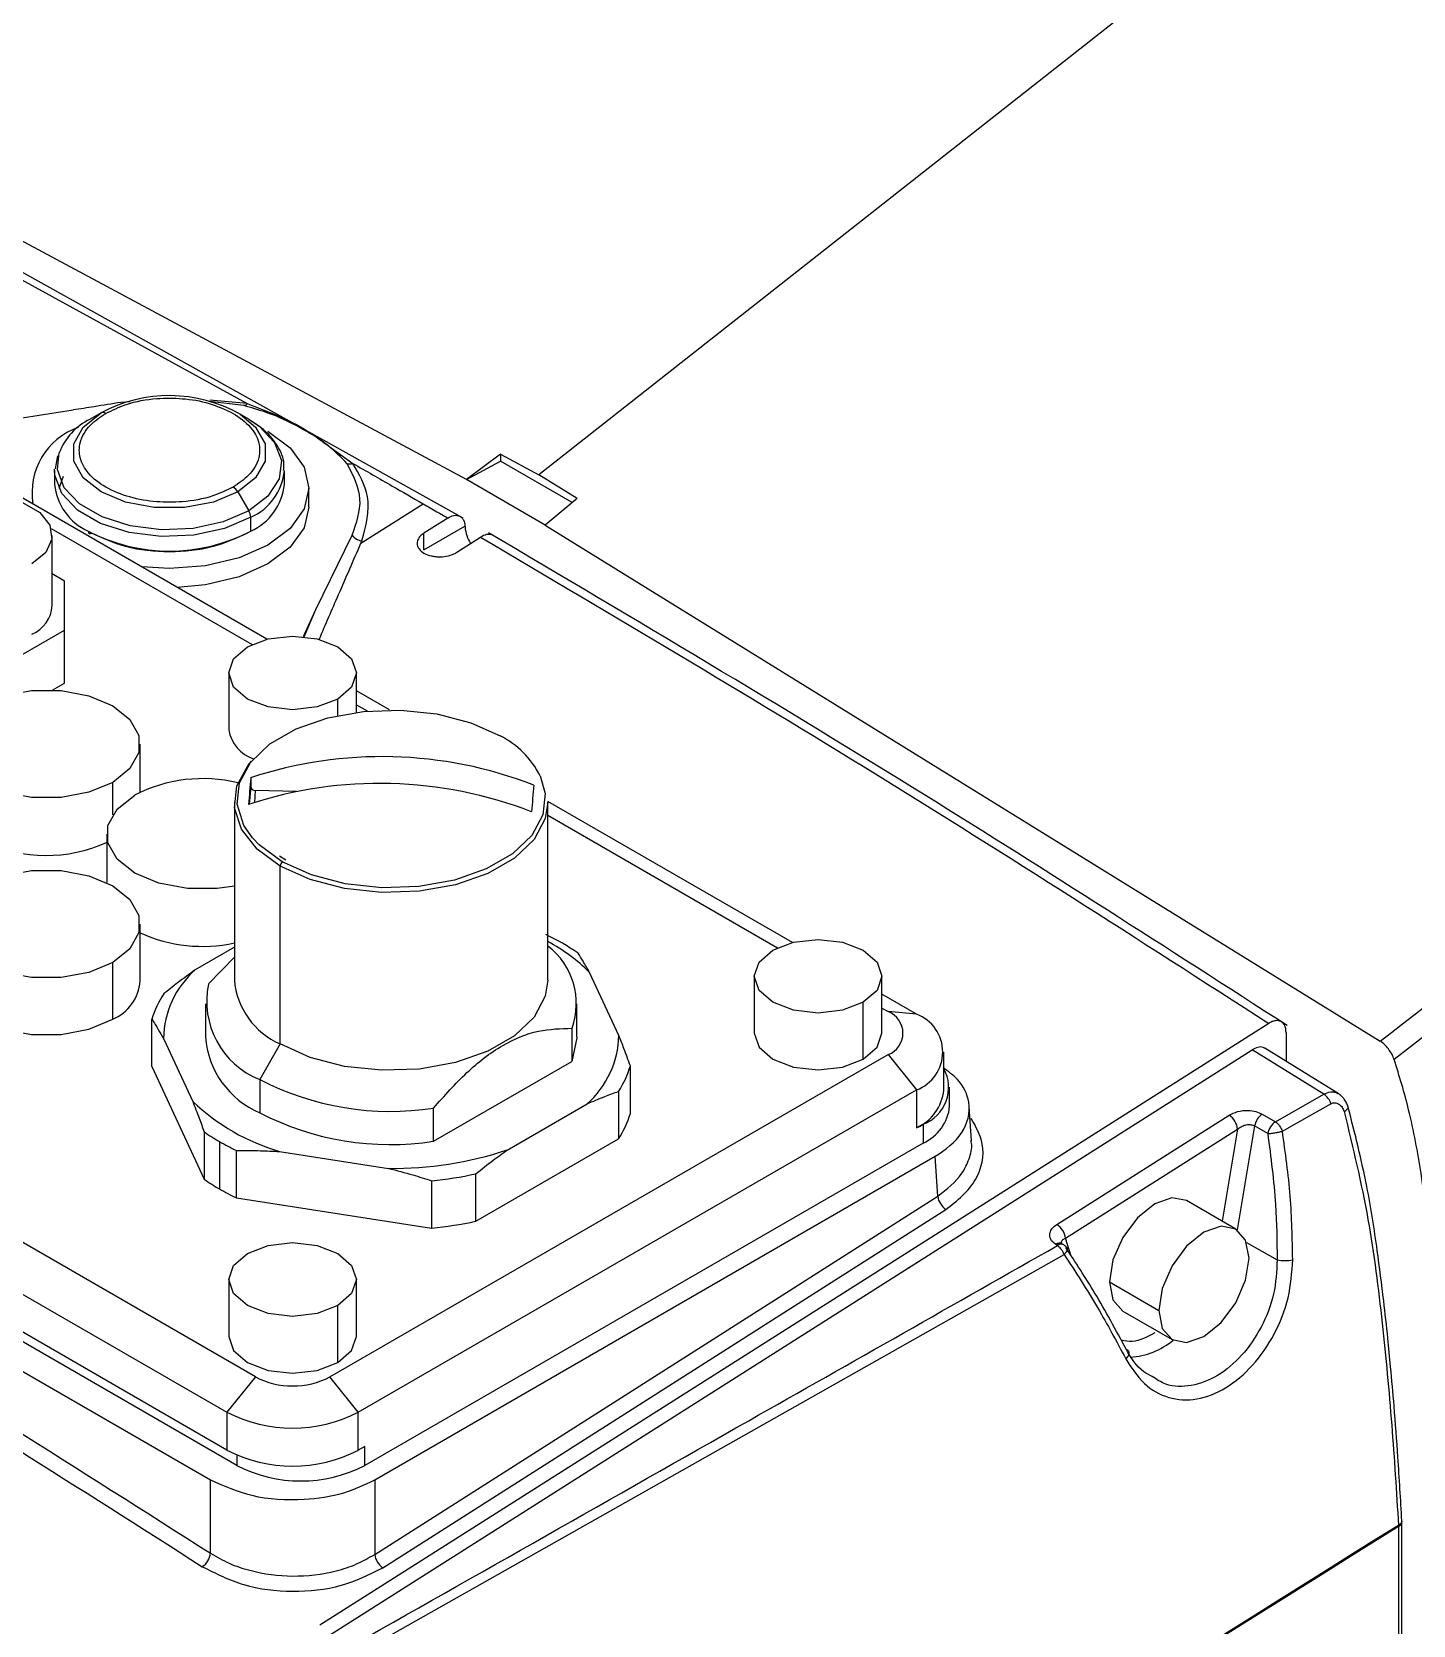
# Model space of a CAD drawing. Header units: millimetres. Extents: x -356 to 237, y 0 to 365.
# Drawn here: x -183.737 to -181.395, y 282.042 to 284.744 of the extents above; entities that cross this region are included whole.
import ezdxf

# ---------------------------------------------------------------- set-up
doc = ezdxf.new("R2010")
doc.units = ezdxf.units.MM

msp = doc.modelspace()

# ---------------------------------------------------------------- linework, layer by layer
at = {"color": 7, "linetype": 'Continuous', "lineweight": 25}
for p, q in [((-181.1655, 285.3406), (-182.8776, 283.9928)), ((-183.0001, 283.9848), (-184.0441, 284.5447)), ((-183.8809, 284.3929), (-183.372, 284.1136)), ((-183.2759, 284.07), (-183.8661, 284.399)), ((-183.372, 284.1136), (-183.4354, 284.1196)), ((-183.7821, 284.0849), (-183.667, 284.1028)), ((-183.6197, 284.0978), (-183.6383, 284.0871)), ((-183.5704, 284.1166), (-183.5859, 284.1156)), ((-183.3775, 284.1103), (-183.4356, 284.1172)), ((-183.3692, 284.0871), (-183.3877, 284.0978)), ((-183.0056, 283.9193), (-183.267, 284.065)), ((-183.6935, 284.0249), (-183.6978, 284.0031)), ((-183.2297, 284.0385), (-183.1927, 284.0121)), ((-182.9425, 284.0276), (-183.0001, 283.9848)), ((-183.0001, 283.9848), (-182.9425, 284.0158)), ((-182.9425, 284.0276), (-182.8776, 283.9928)), ((-182.9425, 284.0276), (-182.9425, 284.0158)), ((-182.8211, 283.9457), (-182.9425, 284.0158)), ((-183.6986, 284.0003), (-183.6986, 284.0027)), ((-183.6986, 284.0003), (-183.6986, 283.9767)), ((-183.6907, 283.9703), (-183.6836, 283.9903)), ((-183.3088, 283.9767), (-183.3088, 284.0003)), ((-182.8665, 283.9076), (-183.0001, 283.9848)), ((-182.8127, 283.9527), (-182.8776, 283.9928)), ((-183.3384, 283.7142), (-183.7778, 283.9678)), ((-183.3877, 283.9638), (-183.3692, 283.9317)), ((-183.2675, 283.9381), (-183.2675, 283.9703)), ((-183.1792, 283.8767), (-183.0736, 283.9437)), ((-182.8127, 283.9527), (-182.8665, 283.9076)), ((-183.3659, 283.8971), (-183.3659, 283.9208)), ((-183.0318, 283.9196), (-183.0722, 283.8939)), ((-183.0722, 283.8658), (-183.0027, 283.906)), ((-182.8665, 283.9076), (-181.451, 283.0325)), ((-183.7042, 283.9018), (-183.3637, 283.7052)), ((-183.7024, 283.771), (-183.7024, 283.89)), ((-183.2555, 283.7643), (-183.1941, 283.8905)), ((-183.0722, 283.8658), (-183.0722, 283.8939)), ((-183.0166, 283.8616), (-182.9762, 283.8872)), ((-183.6815, 283.8126), (-183.7024, 283.8247)), ((-183.6815, 283.7295), (-183.6815, 283.8126)), ((-183.2767, 283.7185), (-183.2555, 283.7643)), ((-183.2754, 283.7184), (-183.2555, 283.7643)), ((-184.3226, 283.3594), (-183.6815, 283.7295)), ((-183.6815, 283.6395), (-183.6815, 283.7295)), ((-183.7013, 283.628), (-183.6815, 283.6395)), ((-183.4032, 283.6569), (-183.4032, 283.5605)), ((-183.1867, 283.5904), (-183.1867, 283.6569)), ((-183.2184, 283.585), (-183.2184, 283.6127)), ((-183.1308, 283.5943), (-183.1867, 283.6265)), ((-183.1867, 283.603), (-183.1684, 283.5925)), ((-183.5534, 283.4549), (-183.5534, 283.5364)), ((-183.6, 283.4164), (-183.6, 283.4714)), ((-183.366, 283.4793), (-183.366, 283.4642)), ((-183.366, 283.4642), (-183.3684, 283.4343)), ((-183.3582, 283.4575), (-183.3598, 283.4371)), ((-183.2882, 283.4557), (-183.3582, 283.4575)), ((-183.3937, 283.4376), (-183.3937, 283.1362)), ((-182.4476, 283.1999), (-182.8622, 283.4392)), ((-182.8622, 283.1362), (-182.8622, 283.4376)), ((-182.8622, 283.4157), (-182.4728, 283.1909)), ((-183.6102, 283.3837), (-183.6102, 283.3014)), ((-183.3581, 282.4633), (-184.8988, 283.3528)), ((-183.3063, 283.3392), (-183.3174, 283.3464)), ((-183.3158, 283.0278), (-183.3158, 283.3292)), ((-184.947, 283.2928), (-183.4063, 282.4034)), ((-183.4063, 282.3391), (-184.947, 283.2285)), ((-183.5534, 283.1346), (-183.5534, 283.231)), ((-183.3896, 282.3133), (-184.9303, 283.2028)), ((-183.3937, 283.1917), (-183.4601, 283.1534)), ((-183.3937, 283.1751), (-183.4375, 283.1295)), ((-184.9645, 283.172), (-183.4341, 282.2886)), ((-183.6, 283.0696), (-183.6, 283.1661)), ((-182.7418, 283.0423), (-182.7914, 283.1491)), ((-182.5124, 283.1426), (-182.5124, 283.0462)), ((-182.2958, 283.0462), (-182.2958, 283.1426)), ((-183.4429, 283.096), (-183.4429, 283.0398)), ((-182.8129, 283.0398), (-182.8129, 283.096)), ((-182.3275, 283.002), (-182.3275, 283.0985)), ((-182.2371, 283.0783), (-182.2958, 283.1123)), ((-183.5335, 282.9895), (-183.5335, 283.0698)), ((-182.2958, 283.0887), (-182.2853, 283.0827)), ((-182.2371, 283.0783), (-182.2853, 283.0827)), ((-181.6399, 283.0627), (-183.2487, 282.0424)), ((-182.8213, 283.0545), (-182.8213, 282.9982)), ((-181.6107, 283.0474), (-181.6107, 282.9984)), ((-183.514, 283.0373), (-183.4644, 282.9305)), ((-183.3158, 283.0278), (-183.3506, 282.9675)), ((-183.2432, 282.0188), (-181.6679, 283.018)), ((-182.1909, 282.9498), (-182.1909, 283.0141)), ((-181.5465, 282.9428), (-181.6679, 283.018)), ((-181.5222, 282.9436), (-181.6465, 283.0206)), ((-183.5335, 282.9895), (-183.4448, 282.7983)), ((-183.2318, 282.4633), (-182.2853, 283.0098)), ((-183.0559, 282.8628), (-182.8213, 282.9982)), ((-182.7223, 282.9101), (-182.7223, 282.9905)), ((-182.2853, 283.0098), (-182.2371, 282.9498)), ((-183.3506, 282.9675), (-183.3506, 282.9112)), ((-183.1836, 282.4034), (-182.2371, 282.9498)), ((-182.7422, 282.9474), (-182.7422, 282.8671)), ((-182.2371, 282.9498), (-182.2371, 282.8855)), ((-182.181, 282.9224), (-182.181, 282.9546)), ((-181.6288, 282.896), (-181.5465, 282.9428)), ((-183.0559, 282.8628), (-183.0559, 282.919)), ((-182.9312, 282.848), (-182.7957, 282.9262)), ((-182.1442, 282.8638), (-182.1477, 282.9216)), ((-181.9992, 282.7218), (-181.7071, 282.9071)), ((-181.6511, 282.9089), (-181.6288, 282.896)), ((-181.5052, 282.9203), (-181.5053, 282.9208)), ((-183.4448, 282.8787), (-183.4448, 282.7983)), ((-182.2259, 282.8919), (-182.2371, 282.8855)), ((-182.2259, 282.8919), (-182.2259, 282.8598)), ((-181.9848, 282.6983), (-181.6927, 282.8835)), ((-181.6927, 282.8835), (-181.7191, 282.7275)), ((-181.664, 282.8888), (-181.6937, 282.7127)), ((-181.6417, 282.8759), (-181.664, 282.8888)), ((-183.4188, 282.8622), (-183.4188, 282.7818)), ((-182.2259, 282.8598), (-183.1725, 282.3133)), ((-182.9846, 282.7271), (-182.7422, 282.8671)), ((-183.3903, 282.7668), (-183.3903, 282.8472)), ((-183.3172, 282.8455), (-183.1322, 282.8169)), ((-183.1558, 282.2886), (-182.2053, 282.8373)), ((-182.2012, 282.7698), (-182.2053, 282.8373)), ((-183.0592, 282.796), (-183.0592, 282.7156)), ((-182.9846, 282.7271), (-182.9846, 282.8075)), ((-183.1558, 282.1622), (-182.2012, 282.7698)), ((-183.3903, 282.7668), (-183.0592, 282.7156)), ((-181.6958, 282.714), (-181.7793, 282.7622)), ((-182.0004, 282.6873), (-182.0018, 282.6882)), ((-181.9997, 282.6877), (-181.9976, 282.6864)), ((-181.9896, 282.6885), (-181.9901, 282.6888)), ((-181.9875, 282.6873), (-181.9897, 282.6886)), ((-181.9747, 282.6678), (-181.9848, 282.6983)), ((-181.6776, 282.6912), (-181.6257, 282.662)), ((-183.1993, 281.9859), (-181.9868, 282.6709)), ((-181.9983, 282.686), (-182.0004, 282.6873)), ((-183.4032, 282.6284), (-183.4032, 282.5319)), ((-183.1867, 282.5319), (-183.1867, 282.6284)), ((-181.91, 282.6243), (-181.8264, 282.5761)), ((-183.2184, 282.4877), (-183.2184, 282.5842)), ((-181.8875, 282.5747), (-181.804, 282.5265)), ((-183.3581, 282.4633), (-183.4063, 282.4034)), ((-183.1836, 282.4034), (-183.2318, 282.4633)), ((-183.4063, 282.4034), (-183.4063, 282.3391)), ((-183.1836, 282.3391), (-183.1836, 282.4034)), ((-183.1725, 282.3455), (-183.1836, 282.3391)), ((-183.1725, 282.3133), (-183.1725, 282.3455)), ((-183.3896, 282.3307), (-183.3896, 282.3133)), ((-183.4341, 282.1642), (-183.4341, 282.2886)), ((-183.1558, 282.2886), (-183.1558, 282.1622)), ((-181.42, 282.2094), (-181.4199, 279.9823)), ((-181.4142, 282.2174), (-181.4143, 282.2197))]:
    msp.add_line(p, q, dxfattribs=at)
at = {"color": 7, "linetype": 'Continuous', "lineweight": 25, "flags": 128}
for points in [[(-183.3877, 283.9638), (-183.4293, 283.9464), (-183.4781, 283.9373), (-183.5294, 283.9373), (-183.5782, 283.9464), (-183.6197, 283.9638), (-183.6499, 283.9878), (-183.6658, 284.016), (-183.6658, 284.0456), (-183.6499, 284.0738), (-183.6197, 284.0978)], [(-183.3841, 284.0956), (-183.3576, 284.0738), (-183.3417, 284.0456), (-183.3417, 284.016), (-183.3576, 283.9878), (-183.3877, 283.9638)], [(-183.372, 284.1136), (-183.3727, 284.1127), (-183.3734, 284.1118), (-183.3742, 284.1112), (-183.3749, 284.1106), (-183.3756, 284.1103), (-183.3762, 284.1101), (-183.3769, 284.1101), (-183.3775, 284.1103)], [(-183.3367, 284.0667), (-183.2992, 284.0385), (-183.2756, 284.0056), (-183.2675, 283.9703), (-183.2756, 283.935), (-183.2992, 283.9021), (-183.3367, 283.8738), (-183.3856, 283.8522), (-183.4426, 283.8385), (-183.5037, 283.8339), (-183.5506, 283.8366)], [(-183.3692, 284.0871), (-183.3514, 284.0752), (-183.3255, 284.0478), (-183.3139, 284.0172), (-183.3178, 283.9861), (-183.3367, 283.9568), (-183.3692, 283.9317)], [(-183.3692, 283.9317), (-183.4125, 283.913), (-183.4633, 283.9021), (-183.5173, 283.8998), (-183.5702, 283.9065), (-183.6178, 283.9215), (-183.6561, 283.9436), (-183.682, 283.971), (-183.6935, 284.0016), (-183.6905, 284.0303)], [(-183.3659, 283.9208), (-183.4103, 283.9016), (-183.4623, 283.8904), (-183.5176, 283.8881), (-183.5718, 283.8949), (-183.6205, 283.9102), (-183.6597, 283.9329), (-183.6863, 283.961), (-183.6981, 283.9923), (-183.6986, 284.0003)], [(-183.9041, 283.9382), (-183.8705, 283.9518), (-183.8308, 283.9579), (-183.79, 283.9558), (-183.7528, 283.9458), (-183.7238, 283.9291), (-183.7065, 283.9076), (-183.7029, 283.884), (-183.7135, 283.8612), (-183.737, 283.8418)], [(-183.2675, 283.9381), (-183.2756, 283.9028), (-183.2992, 283.8699), (-183.3367, 283.8417), (-183.3856, 283.82), (-183.4426, 283.8064), (-183.4906, 283.802)], [(-183.3715, 283.7011), (-183.3364, 283.7147), (-183.2949, 283.7194), (-183.2535, 283.7147), (-183.2184, 283.7011), (-183.1949, 283.6808), (-183.1867, 283.6569), (-183.1949, 283.633), (-183.2184, 283.6127)], [(-183.2184, 283.6127), (-183.2535, 283.5992), (-183.2949, 283.5944), (-183.3364, 283.5992), (-183.3715, 283.6127), (-183.395, 283.633), (-183.4032, 283.6569), (-183.395, 283.6808), (-183.3715, 283.7011)], [(-183.825, 283.6013), (-183.7848, 283.6182), (-183.7374, 283.6271), (-183.6876, 283.6271), (-183.6403, 283.6182), (-183.6, 283.6013), (-183.5708, 283.5781), (-183.5554, 283.5508), (-183.5554, 283.522), (-183.5708, 283.4947), (-183.6, 283.4714)], [(-183.6, 283.4714), (-183.6403, 283.4545), (-183.6876, 283.4457), (-183.7374, 283.4457), (-183.7848, 283.4545), (-183.825, 283.4714), (-183.8543, 283.4947), (-183.8697, 283.522), (-183.8697, 283.5508), (-183.8543, 283.5781), (-183.825, 283.6013)], [(-183.3629, 283.3774), (-183.3774, 283.3985), (-183.3888, 283.4343), (-183.385, 283.4706), (-183.3662, 283.5053), (-183.3336, 283.5365), (-183.2891, 283.5622), (-183.2352, 283.581), (-183.175, 283.5918), (-183.1121, 283.594), (-183.0502, 283.5875), (-182.9927, 283.5725), (-182.9431, 283.5501)], [(-183.3158, 283.3292), (-183.3553, 283.3583), (-183.3816, 283.392), (-183.3932, 283.4284), (-183.3893, 283.4653), (-183.3702, 283.5006), (-183.3645, 283.5075)], [(-182.8754, 283.4822), (-182.867, 283.4525), (-182.8708, 283.4162), (-182.8896, 283.3815), (-182.9222, 283.3504), (-182.9667, 283.3246), (-183.0206, 283.3058), (-183.0808, 283.295), (-183.1437, 283.2928), (-183.2057, 283.2994), (-183.2631, 283.3143), (-183.3127, 283.3367)], [(-183.3937, 283.2955), (-183.4227, 283.2912), (-183.4734, 283.2912), (-183.5217, 283.3003), (-183.5627, 283.3175), (-183.5926, 283.3412), (-183.6082, 283.3691), (-183.6082, 283.3984), (-183.5926, 283.4262), (-183.5627, 283.4499)], [(-182.8622, 283.4376), (-182.8665, 283.41), (-182.8856, 283.3747), (-182.9187, 283.343), (-182.964, 283.3169), (-183.0188, 283.2977), (-183.08, 283.2867), (-183.144, 283.2845), (-183.207, 283.2912), (-183.2654, 283.3064), (-183.3158, 283.3292)], [(-183.3127, 283.3367), (-183.3516, 283.3654), (-183.3629, 283.3774)], [(-183.825, 283.296), (-183.7848, 283.3129), (-183.7374, 283.3218), (-183.6876, 283.3218), (-183.6403, 283.3129), (-183.6, 283.296), (-183.5708, 283.2727), (-183.5554, 283.2454), (-183.5554, 283.2167), (-183.5708, 283.1893), (-183.6, 283.1661)], [(-183.6, 283.1661), (-183.6403, 283.1492), (-183.6876, 283.1403), (-183.7374, 283.1403), (-183.7848, 283.1492), (-183.825, 283.1661), (-183.8543, 283.1893), (-183.8697, 283.2167), (-183.8697, 283.2454), (-183.8543, 283.2727), (-183.825, 283.296)], [(-182.4807, 283.1868), (-182.4455, 283.2004), (-182.4041, 283.2051), (-182.3627, 283.2004), (-182.3275, 283.1868), (-182.3041, 283.1666), (-182.2958, 283.1426), (-182.3041, 283.1187), (-182.3275, 283.0985)], [(-182.3275, 283.0985), (-182.3627, 283.0849), (-182.4041, 283.0801), (-182.4455, 283.0849), (-182.4807, 283.0985), (-182.5041, 283.1187), (-182.5124, 283.1426), (-182.5041, 283.1666), (-182.4807, 283.1868)], [(-183.8716, 283.1346), (-183.8697, 283.1202), (-183.8543, 283.0929), (-183.825, 283.0696), (-183.7848, 283.0528), (-183.7374, 283.0439), (-183.6876, 283.0439), (-183.6403, 283.0528), (-183.6, 283.0696)], [(-182.8622, 283.1362), (-182.8665, 283.1086), (-182.8856, 283.0733), (-182.9187, 283.0416), (-182.964, 283.0155), (-183.0188, 282.9963), (-183.08, 282.9853), (-183.144, 282.9831), (-183.207, 282.9898), (-183.2654, 283.0049), (-183.3158, 283.0278)], [(-182.8129, 283.0398), (-182.813, 283.038), (-182.8213, 282.9982)], [(-182.5124, 283.0462), (-182.5041, 283.0223), (-182.4807, 283.002), (-182.4455, 282.9885), (-182.4041, 282.9837), (-182.3627, 282.9885), (-182.3275, 283.002)], [(-182.3275, 283.002), (-182.3041, 283.0223), (-182.2958, 283.0462)], [(-181.6169, 282.8799), (-181.5708, 282.906), (-181.5345, 282.9265)], [(-181.5123, 282.9135), (-181.5095, 282.9151), (-181.5074, 282.9167), (-181.506, 282.9182), (-181.5052, 282.9197), (-181.5052, 282.9203)], [(-183.1421, 282.1396), (-182.6075, 282.4799), (-182.1875, 282.7472)], [(-181.7793, 282.7622), (-181.8041, 282.7671), (-181.8334, 282.7569), (-181.8627, 282.7332), (-181.8875, 282.6997), (-181.9041, 282.6615), (-181.91, 282.6243)], [(-181.6733, 282.6645), (-181.6792, 282.6949), (-181.6958, 282.714), (-181.7206, 282.7189), (-181.7499, 282.7087), (-181.7792, 282.685), (-181.804, 282.6515), (-181.8206, 282.6133), (-181.8264, 282.5761)], [(-183.3715, 282.6726), (-183.3364, 282.6861), (-183.2949, 282.6909), (-183.2535, 282.6861), (-183.2184, 282.6726), (-183.1949, 282.6523), (-183.1867, 282.6284), (-183.1949, 282.6045), (-183.2184, 282.5842)], [(-183.2184, 282.5842), (-183.2535, 282.5706), (-183.2949, 282.5659), (-183.3364, 282.5706), (-183.3715, 282.5842), (-183.395, 282.6045), (-183.4032, 282.6284), (-183.395, 282.6523), (-183.3715, 282.6726)], [(-181.8264, 282.5761), (-181.8206, 282.5456), (-181.804, 282.5265), (-181.7792, 282.5217), (-181.7499, 282.5319), (-181.7206, 282.5555), (-181.6958, 282.589), (-181.6792, 282.6273), (-181.6733, 282.6645)], [(-181.91, 282.6243), (-181.9041, 282.5938), (-181.8875, 282.5747), (-181.8875, 282.5747)], [(-183.4032, 282.5319), (-183.395, 282.508), (-183.3715, 282.4877), (-183.3364, 282.4742), (-183.2949, 282.4694), (-183.2535, 282.4742), (-183.2184, 282.4877)], [(-183.2184, 282.4877), (-183.1949, 282.508), (-183.1867, 282.5319)], [(-181.8818, 282.5104), (-181.8797, 282.5093), (-181.8782, 282.5078), (-181.8774, 282.506), (-181.8771, 282.5038), (-181.8776, 282.5015), (-181.8786, 282.499), (-181.8803, 282.4965), (-181.8824, 282.4941)], [(-181.4141, 279.9904), (-181.4141, 281.0797), (-181.4142, 282.2174)]]:
    msp.add_lwpolyline(points, dxfattribs=at)
at = {"color": 7, "linetype": 'Continuous', "lineweight": 25}
for centre, radius, start, end in [((-183.5039, 283.8835), 0.2436, 60.5453, 118.4003), ((-183.6165, 284.0906), 0.0079, 54.3001, 114.3988), ((-183.619, 283.9623), 0.1178, 109.5968, 189.3031), ((-183.5941, 283.9939), 0.1031, 115.3947, 159.3605), ((-183.1982, 284.0302), 0.0189, 257.2571, 287.0056), ((-183.4049, 284.009), 0.0964, 293.8126, 354.7043), ((-183.6011, 283.9864), 0.098, 185.6974, 245.6232), ((-183.4076, 283.9528), 0.0227, 28.8759, 58.0264), ((-183.4064, 283.9864), 0.098, 294.3778, 354.3016), ((-183.3886, 283.92), 0.0227, 1.9588, 31.1517), ((-182.9419, 283.9092), 0.0609, 184.6503, 212.6098), ((-183.6381, 283.8966), 0.00344, 170.7784, 309.213), ((-183.5037, 284.1631), 0.2995, 242.6105, 297.3895), ((-183.1743, 283.9051), 0.0246, 216.5262, 262.6176), ((-183.7585, 283.7747), 0.0562, 292.4775, 356.2045), ((-183.34, 283.5716), 0.0642, 190.0158, 250.6624), ((-183.0112, 283.4144), 0.1519, 26.5489, 63.355), ((-183.1436, 282.8043), 0.7107, 68.7707, 108.2418), ((-183.4473, 283.224), 0.2537, 76.3614, 117.0727), ((-180.5498, 283.236), 2.8267, 175.0631, 175.9863), ((-183.1471, 282.7589), 0.7107, 68.7707, 108.2418), ((-183.3586, 283.465), 0.00748, 186.4247, 273.3083), ((-180.07, 283.2235), 2.8267, 175.0631, 175.9863), ((-183.7124, 283.5945), 0.247, 244.7228, 294.4354), ((-183.3037, 283.3286), 0.0122, 138.0195, 177.2721), ((-183.4476, 283.451), 0.2577, 245.7519, 282.0838), ((-183.0316, 282.8625), 0.388, 55.3472, 64.66), ((-183.0039, 282.9362), 0.3007, 45.0593, 61.8895), ((-182.9363, 283.0963), 0.1224, 340.029, 52.7136), ((-183.3546, 283.0339), 0.1594, 131.4373, 178.7655), ((-183.6304, 283.1407), 0.0773, 293.1923, 355.4874), ((-183.2978, 283.1001), 0.1428, 168.1432, 248.2756), ((-183.2635, 283.1475), 0.1307, 184.9374, 246.3822), ((-183.3744, 283.0221), 0.1661, 146.8948, 163.3074), ((-182.2991, 283.0462), 0.039, 290.7808, 69.2192), ((-182.2615, 283.0141), 0.0688, 290.7821, 69.2179), ((-183.2907, 283.0516), 0.1526, 184.4329, 246.8868), ((-182.9012, 283.0457), 0.1594, 311.4402, 358.7627), ((-182.8814, 283.0382), 0.1661, 326.8948, 343.3074), ((-182.2489, 282.954), 0.0662, 290.2727, 28.9393), ((-183.1291, 283.3944), 0.4809, 242.5762, 278.7535), ((-182.2698, 282.9576), 0.0792, 294.3788, 354.3001), ((-181.5666, 282.9155), 0.0339, 18.807, 53.5523), ((-183.2155, 283.1916), 0.3607, 226.382, 253.6241), ((-183.1291, 283.3381), 0.4809, 242.5762, 278.7535), ((-182.8813, 282.9578), 0.166, 326.8899, 343.3124), ((-182.2578, 282.9301), 0.0772, 294.3782, 354.3042), ((-181.7243, 282.8804), 0.0317, 5.5871, 57.1671), ((-181.6325, 282.8828), 0.0321, 125.4344, 169.16), ((-183.2383, 283.1756), 0.3617, 235.1761, 240.0534), ((-181.6102, 282.8698), 0.0321, 125.427, 169.1674), ((-183.2117, 283.2217), 0.4149, 240.055, 244.511), ((-183.1245, 283.4325), 0.6156, 269.2835, 288.3005), ((-183.2383, 283.0953), 0.3617, 235.1761, 240.0534), ((-183.1233, 283.4575), 0.6646, 275.5404, 282.0449), ((-183.2117, 283.1414), 0.4149, 240.055, 244.511), ((-182.1694, 282.7737), 0.032, 186.9003, 235.6327), ((-183.1233, 283.3771), 0.6646, 275.5404, 282.0449), ((-182.0164, 282.6952), 0.0317, 5.601, 57.1532), ((-181.9954, 282.6795), 0.0108, 60.1035, 125.9516), ((-181.9915, 282.673), 0.0169, 119.3627, 122.1083), ((-181.994, 282.6799), 0.00968, 63.5008, 126.2271), ((-181.9919, 282.6787), 0.00957, 60.3398, 126.3689), ((-181.9737, 282.645), 0.0478, 119.9224, 120.8904), ((-181.6127, 282.7152), 0.0548, 256.3531, 284.1374), ((-181.8826, 282.6221), 0.1257, 273.5947, 309.7598), ((-183.2949, 282.5852), 0.1373, 242.6172, 297.3828), ((-183.2949, 282.6183), 0.242, 242.6091, 297.3909), ((-183.2949, 282.554), 0.2421, 242.6107, 297.3893), ((-183.281, 282.5228), 0.236, 242.6051, 297.3949), ((-181.4239, 282.2183), 0.00974, 293.5575, 355.1099), ((-183.466, 282.1683), 0.0322, 303.8394, 352.6764), ((-183.124, 282.1661), 0.032, 186.8992, 235.6295)]:
    msp.add_arc(centre, radius, start, end, dxfattribs=at)
for points, knots in [([(-181.451, 283.0325), (-181.2494, 283.1892), (-180.9176, 283.4473), (-180.4587, 283.8104), (-180.0701, 284.1168), (-179.811, 284.3209), (-179.6814, 284.423)], [0, 0, 0, 0, 0.340413, 0.56025, 0.780095, 1, 1, 1, 1]), ([(-179.6567, 284.3889), (-179.9509, 284.1568), (-180.5395, 283.6922), (-181.1313, 283.2318), (-181.4274, 283.0015)], [0, 0, 0, 0, 0.499739, 1, 1, 1, 1]), ([(-183.6119, 284.097), (-183.6005, 284.1024), (-183.5732, 284.1156), (-183.5286, 284.1231), (-183.4811, 284.123), (-183.4365, 284.1161), (-183.409, 284.1033), (-183.3956, 284.097)], [0, 0, 0, 0, 0.168056, 0.403618, 0.596388, 0.802756, 1, 1, 1, 1]), ([(-183.5859, 284.1156), (-183.601, 284.1132), (-183.628, 284.1088), (-183.6551, 284.1046), (-183.667, 284.1028)], [0, 0, 0, 0, 0.559732, 1, 1, 1, 1]), ([(-183.3956, 283.9721), (-183.407, 283.9667), (-183.4343, 283.9536), (-183.4789, 283.9461), (-183.5264, 283.9459), (-183.5707, 283.9536), (-183.6108, 283.9694), (-183.641, 283.9922), (-183.6571, 284.0199), (-183.6571, 284.0509), (-183.6398, 284.0785), (-183.621, 284.0909), (-183.6119, 284.097)], [0, 0, 0, 0, 0.098174, 0.235783, 0.348394, 0.468948, 0.584173, 0.681999, 0.759647, 0.824662, 0.914738, 1, 1, 1, 1]), ([(-183.3956, 284.097), (-183.3851, 284.0899), (-183.3663, 284.0772), (-183.3504, 284.0492), (-183.3504, 284.0182), (-183.3677, 283.9906), (-183.3865, 283.9782), (-183.3956, 283.9721)], [0, 0, 0, 0, 0.235253, 0.421986, 0.57834, 0.794957, 1, 1, 1, 1]), ([(-183.2024, 284.0117), (-183.2129, 284.0224), (-183.2349, 284.0449), (-183.2771, 284.0703), (-183.3242, 284.0948), (-183.3593, 284.105), (-183.3775, 284.1103)], [0, 0, 0, 0, 0.219436, 0.462091, 0.72139, 1, 1, 1, 1]), ([(-183.372, 284.1136), (-183.337, 284.1004), (-183.2861, 284.0812), (-183.2431, 284.0486), (-183.2297, 284.0385)], [0, 0, 0, 0, 0.689434, 1, 1, 1, 1]), ([(-183.3104, 283.9999), (-183.31, 284.0038), (-183.3084, 284.0181), (-183.3196, 284.0425), (-183.34, 284.0682), (-183.359, 284.0801), (-183.3684, 284.086)], [0, 0, 0, 0, 0.1059165, 0.3908466, 0.6984484, 1, 1, 1, 1]), ([(-183.1941, 283.8905), (-183.1868, 283.911), (-183.1721, 283.9526), (-183.1922, 283.9919), (-183.2024, 284.0117)], [0, 0, 0, 0, 0.494343, 1, 1, 1, 1]), ([(-183.1775, 283.8807), (-183.1707, 283.9063), (-183.1584, 283.9526), (-183.1821, 283.9937), (-183.1927, 284.0121)], [0, 0, 0, 0, 0.551992, 1, 1, 1, 1]), ([(-183.1927, 284.0121), (-183.1705, 283.9994), (-183.1307, 283.9766), (-183.0911, 283.9538), (-183.0736, 283.9437)], [0, 0, 0, 0, 0.559747, 1, 1, 1, 1]), ([(-183.0736, 283.9437), (-183.0658, 283.9392), (-183.0519, 283.9312), (-183.038, 283.9231), (-183.0318, 283.9196)], [0, 0, 0, 0, 0.559939, 1, 1, 1, 1]), ([(-183.0318, 283.9196), (-183.0285, 283.9213), (-183.0237, 283.9239), (-183.0166, 283.9244), (-183.0118, 283.9232), (-183.0078, 283.9204), (-183.0038, 283.9148), (-183.0031, 283.9095), (-183.0027, 283.906)], [0, 0, 0, 0, 0.2693621, 0.3947423, 0.5092893, 0.6223902, 0.7418324, 1, 1, 1, 1]), ([(-183.0027, 283.906), (-183.0027, 283.9056), (-183.0026, 283.9051), (-183.0026, 283.9045), (-183.0026, 283.9043)], [0, 0, 0, 0, 0.554913, 1, 1, 1, 1]), ([(-183.3715, 283.8939), (-183.3905, 283.8853), (-183.4324, 283.8664), (-183.5037, 283.8601), (-183.5751, 283.8664), (-183.6169, 283.8853), (-183.636, 283.8939)], [0, 0, 0, 0, 0.227121, 0.500002, 0.772879, 1, 1, 1, 1]), ([(-183.25, 283.7136), (-183.239, 283.7391), (-183.2154, 283.7934), (-183.1918, 283.8478), (-183.1792, 283.8767)], [0, 0, 0, 0, 0.467823, 1, 1, 1, 1]), ([(-183.1792, 283.8767), (-183.1789, 283.8775), (-183.1783, 283.8788), (-183.1777, 283.8801), (-183.1775, 283.8807)], [0, 0, 0, 0, 0.559747, 1, 1, 1, 1]), ([(-183.0722, 283.8939), (-183.0743, 283.8924), (-183.078, 283.8898), (-183.0824, 283.884), (-183.0842, 283.8777), (-183.0832, 283.8718), (-183.0798, 283.8655), (-183.0719, 283.8591), (-183.0617, 283.8555), (-183.0522, 283.854), (-183.0426, 283.8536), (-183.0329, 283.8549), (-183.0235, 283.8577), (-183.0189, 283.8603), (-183.0166, 283.8616)], [0, 0, 0, 0, 0.076551, 0.13504, 0.213725, 0.262581, 0.312808, 0.422859, 0.555742, 0.630777, 0.709572, 0.84266, 0.91984, 1, 1, 1, 1]), ([(-182.9551, 283.8898), (-182.9555, 283.8901), (-182.9571, 283.8913), (-182.961, 283.892), (-182.968, 283.8916), (-182.9729, 283.889), (-182.9762, 283.8872)], [0, 0, 0, 0, 0.065979, 0.276701, 0.506104, 1, 1, 1, 1]), ([(-182.9762, 283.8872), (-182.7522, 283.7548), (-182.3016, 283.4884), (-181.8614, 283.2052), (-181.6399, 283.0627)], [0, 0, 0, 0, 0.496926, 1, 1, 1, 1]), ([(-181.609, 283.0591), (-181.8122, 283.19), (-182.2581, 283.4774), (-182.7146, 283.7476), (-182.9631, 283.8947)], [0, 0, 0, 0, 0.455693, 1, 1, 1, 1]), ([(-182.7914, 283.1491), (-182.795, 283.1554), (-182.8013, 283.1664), (-182.8081, 283.1771), (-182.811, 283.1816)], [0, 0, 0, 0, 0.574921, 1, 1, 1, 1]), ([(-183.4601, 283.1534), (-183.4702, 283.1461), (-183.4883, 283.1329), (-183.5058, 283.119), (-183.5136, 283.1129)], [0, 0, 0, 0, 0.556075, 1, 1, 1, 1]), ([(-184.9659, 283.089), (-184.6783, 282.9238), (-184.1609, 282.6267), (-183.6576, 282.3064), (-183.4341, 282.1642)], [0, 0, 0, 0, 0.555969, 1, 1, 1, 1]), ([(-183.5335, 283.0698), (-183.5298, 283.064), (-183.5231, 283.0533), (-183.5168, 283.0423), (-183.514, 283.0373)], [0, 0, 0, 0, 0.544892, 1, 1, 1, 1]), ([(-181.6107, 283.0474), (-181.6108, 283.0494), (-181.611, 283.0534), (-181.6127, 283.0587), (-181.6154, 283.063), (-181.6192, 283.066), (-181.6238, 283.0675), (-181.629, 283.0673), (-181.6346, 283.0658), (-181.6381, 283.0638), (-181.6399, 283.0627)], [0, 0, 0, 0, 0.1434925, 0.2717897, 0.3863396, 0.4943963, 0.6024887, 0.7203967, 0.8518752, 1, 1, 1, 1]), ([(-183.0559, 282.919), (-183.0377, 282.9397), (-183.0026, 282.9795), (-182.9435, 283.0261), (-182.8813, 283.0526), (-182.8403, 283.0539), (-182.8213, 283.0545)], [0, 0, 0, 0, 0.294061, 0.565283, 0.797821, 1, 1, 1, 1]), ([(-182.7223, 282.9905), (-182.7259, 283.0003), (-182.7322, 283.0177), (-182.7389, 283.0348), (-182.7418, 283.0423)], [0, 0, 0, 0, 0.56871, 1, 1, 1, 1]), ([(-181.6467, 283.0201), (-181.6476, 283.0208), (-181.651, 283.0233), (-181.6593, 283.0225), (-181.6649, 283.0196), (-181.6679, 283.018)], [0, 0, 0, 0, 0.145984, 0.548665, 1, 1, 1, 1]), ([(-181.4274, 283.0015), (-181.4286, 283.0046), (-181.4312, 283.011), (-181.4369, 283.0195), (-181.4433, 283.027), (-181.4485, 283.0307), (-181.451, 283.0325)], [0, 0, 0, 0, 0.257719, 0.519338, 0.769131, 1, 1, 1, 1]), ([(-182.2053, 282.8373), (-182.1882, 282.8489), (-182.1563, 282.8707), (-182.142, 282.9267), (-182.163, 282.9669), (-182.1834, 282.9812), (-182.192, 282.9872)], [0, 0, 0, 0, 0.322167, 0.603036, 0.833546, 1, 1, 1, 1]), ([(-181.3326, 282.259), (-181.3353, 282.3026), (-181.3402, 282.3801), (-181.3477, 282.4902), (-181.3553, 282.5855), (-181.3655, 282.6912), (-181.3798, 282.8006), (-181.3991, 282.9098), (-181.4186, 282.9732), (-181.4274, 283.0015)], [0, 0, 0, 0, 0.174936, 0.310412, 0.440895, 0.557473, 0.734678, 0.881919, 1, 1, 1, 1]), ([(-182.7957, 282.9262), (-182.7857, 282.9305), (-182.7681, 282.9381), (-182.7501, 282.9446), (-182.7422, 282.9474)], [0, 0, 0, 0, 0.565262, 1, 1, 1, 1]), ([(-181.5465, 282.9428), (-181.5427, 282.9445), (-181.537, 282.9471), (-181.5289, 282.9464), (-181.5243, 282.9453), (-181.5225, 282.9436), (-181.5222, 282.9434)], [0, 0, 0, 0, 0.475454, 0.712985, 0.957425, 1, 1, 1, 1]), ([(-181.5053, 282.9208), (-181.5061, 282.9231), (-181.5077, 282.9278), (-181.5117, 282.934), (-181.5164, 282.9395), (-181.5203, 282.9422), (-181.5222, 282.9436)], [0, 0, 0, 0, 0.257385, 0.510777, 0.757961, 1, 1, 1, 1]), ([(-184.7044, 282.9094), (-184.4941, 282.7861), (-184.0705, 282.538), (-183.6565, 282.2743), (-183.4481, 282.1415)], [0, 0, 0, 0, 0.496631, 1, 1, 1, 1]), ([(-183.4644, 282.9305), (-183.4607, 282.921), (-183.454, 282.9038), (-183.4477, 282.8865), (-183.4448, 282.8787)], [0, 0, 0, 0, 0.551401, 1, 1, 1, 1]), ([(-181.7071, 282.9071), (-181.7025, 282.9094), (-181.6924, 282.9143), (-181.6765, 282.9156), (-181.6622, 282.9141), (-181.6546, 282.9105), (-181.6511, 282.9089)], [0, 0, 0, 0, 0.264583, 0.571303, 0.803847, 1, 1, 1, 1]), ([(-181.5345, 282.9265), (-181.5335, 282.927), (-181.5313, 282.9279), (-181.5278, 282.9282), (-181.5243, 282.9275), (-181.5199, 282.9254), (-181.5152, 282.9208), (-181.5133, 282.916), (-181.5123, 282.9135)], [0, 0, 0, 0, 0.119985, 0.236692, 0.354404, 0.474215, 0.727403, 1, 1, 1, 1]), ([(-181.5123, 282.9135), (-181.4975, 282.8527), (-181.4688, 282.7342), (-181.4472, 282.5557), (-181.4307, 282.3827), (-181.4236, 282.2683), (-181.4201, 282.2116)], [0, 0, 0, 0, 0.264551, 0.5152788, 0.7596481, 1, 1, 1, 1]), ([(-181.4143, 282.2195), (-181.4164, 282.2553), (-181.4203, 282.3202), (-181.4268, 282.4072), (-181.4327, 282.4745), (-181.4385, 282.5339), (-181.4457, 282.5996), (-181.4568, 282.6854), (-181.4736, 282.7955), (-181.4939, 282.8757), (-181.5052, 282.9203)], [0, 0, 0, 0, 0.152155, 0.275477, 0.369498, 0.43873, 0.528248, 0.649639, 0.805121, 1, 1, 1, 1]), ([(-182.1875, 282.7472), (-182.1682, 282.7622), (-182.1326, 282.79), (-182.1182, 282.8555), (-182.1365, 282.8876), (-182.1445, 282.9016)], [0, 0, 0, 0, 0.3982815, 0.7372621, 1, 1, 1, 1]), ([(-181.6927, 282.8835), (-181.6902, 282.8854), (-181.6858, 282.8886), (-181.6792, 282.8907), (-181.6742, 282.8912), (-181.6704, 282.891), (-181.6669, 282.8903), (-181.6649, 282.8893), (-181.664, 282.8888)], [0, 0, 0, 0, 0.2989554, 0.5299858, 0.662313, 0.7851016, 0.8975743, 1, 1, 1, 1]), ([(-181.6417, 282.8759), (-181.6399, 282.876), (-181.6359, 282.8762), (-181.6295, 282.8771), (-181.623, 282.8783), (-181.6189, 282.8794), (-181.6169, 282.8799)], [0, 0, 0, 0, 0.214809, 0.483622, 0.761478, 1, 1, 1, 1]), ([(-181.6288, 282.896), (-181.6274, 282.8949), (-181.6246, 282.8927), (-181.6203, 282.8873), (-181.6182, 282.8827), (-181.6169, 282.8799)], [0, 0, 0, 0, 0.251654, 0.542074, 1, 1, 1, 1]), ([(-181.5994, 282.6621), (-181.6001, 282.698), (-181.6015, 282.7709), (-181.6117, 282.8432), (-181.6169, 282.8799)], [0, 0, 0, 0, 0.492026, 1, 1, 1, 1]), ([(-182.2012, 282.7698), (-182.1858, 282.7816), (-182.1631, 282.7989), (-182.1476, 282.8324), (-182.142, 282.8522), (-182.1447, 282.8623), (-182.1451, 282.8637)], [0, 0, 0, 0, 0.493152, 0.728558, 0.962646, 1, 1, 1, 1]), ([(-181.6417, 282.8759), (-181.6365, 282.8358), (-181.6272, 282.7648), (-181.6261, 282.6932), (-181.6257, 282.662)], [0, 0, 0, 0, 0.564502, 1, 1, 1, 1]), ([(-183.3903, 282.8472), (-183.3767, 282.8472), (-183.3523, 282.8472), (-183.328, 282.8461), (-183.3172, 282.8455)], [0, 0, 0, 0, 0.558316, 1, 1, 1, 1]), ([(-182.9846, 282.8075), (-182.9747, 282.8153), (-182.9572, 282.8292), (-182.9391, 282.8423), (-182.9312, 282.848)], [0, 0, 0, 0, 0.563919, 1, 1, 1, 1]), ([(-183.1322, 282.8169), (-183.1185, 282.8133), (-183.094, 282.8069), (-183.0698, 282.7993), (-183.0592, 282.796)], [0, 0, 0, 0, 0.5593093, 1, 1, 1, 1]), ([(-182.0018, 282.6882), (-182.0048, 282.6907), (-182.0107, 282.6956), (-182.0121, 282.707), (-182.007, 282.716), (-182.0019, 282.7198), (-181.9992, 282.7218)], [0, 0, 0, 0, 0.279049, 0.536689, 0.756754, 1, 1, 1, 1]), ([(-181.9907, 282.6882), (-181.9911, 282.6888), (-181.9917, 282.69), (-181.9916, 282.6914), (-181.9916, 282.6921)], [0, 0, 0, 0, 0.516179, 1, 1, 1, 1]), ([(-181.9916, 282.6921), (-181.9911, 282.6932), (-181.9898, 282.6962), (-181.9868, 282.6975), (-181.9848, 282.6983)], [0, 0, 0, 0, 0.365292, 1, 1, 1, 1]), ([(-183.2098, 281.9988), (-182.9804, 282.1288), (-182.5765, 282.3577), (-182.1727, 282.5869), (-181.9983, 282.686)], [0, 0, 0, 0, 0.567839, 1, 1, 1, 1]), ([(-181.9868, 282.6709), (-181.9875, 282.6726), (-181.9891, 282.676), (-181.9927, 282.6813), (-181.9962, 282.6843), (-181.9983, 282.686)], [0, 0, 0, 0, 0.289466, 0.587267, 1, 1, 1, 1]), ([(-181.9814, 282.6814), (-181.9822, 282.6824), (-181.9838, 282.6846), (-181.986, 282.6862), (-181.9872, 282.687)], [0, 0, 0, 0, 0.46756, 1, 1, 1, 1]), ([(-181.9868, 282.6709), (-181.9855, 282.6722), (-181.9833, 282.6747), (-181.9808, 282.6785), (-181.9815, 282.6808), (-181.9817, 282.6817)], [0, 0, 0, 0, 0.447211, 0.793569, 1, 1, 1, 1]), ([(-181.9868, 282.6709), (-181.9675, 282.6411), (-181.9304, 282.5835), (-181.898, 282.5232), (-181.8824, 282.4941)], [0, 0, 0, 0, 0.517773, 1, 1, 1, 1]), ([(-181.9817, 282.6817), (-181.9817, 282.6817), (-181.9819, 282.6827), (-181.9831, 282.6828), (-181.9843, 282.6829)], [0, 0, 0, 0, 0.052219, 1, 1, 1, 1]), ([(-181.8818, 282.5104), (-181.8991, 282.5426), (-181.9309, 282.6015), (-181.9676, 282.6574), (-181.9843, 282.6829)], [0, 0, 0, 0, 0.545084, 1, 1, 1, 1]), ([(-181.8824, 282.4941), (-181.873, 282.479), (-181.855, 282.4504), (-181.8105, 282.4247), (-181.7598, 282.4227), (-181.7097, 282.4435), (-181.6647, 282.4823), (-181.6287, 282.535), (-181.6039, 282.5964), (-181.6009, 282.6404), (-181.5994, 282.6621)], [0, 0, 0, 0, 0.115953, 0.220198, 0.324268, 0.439426, 0.569512, 0.711077, 0.856988, 1, 1, 1, 1]), ([(-181.6257, 282.662), (-181.6267, 282.6424), (-181.6289, 282.6028), (-181.6509, 282.5472), (-181.6831, 282.4996), (-181.7239, 282.4643), (-181.769, 282.4462), (-181.8105, 282.4461), (-181.8301, 282.4591), (-181.8376, 282.464)], [0, 0, 0, 0, 0.16838, 0.341394, 0.508583, 0.662399, 0.799723, 0.92348, 1, 1, 1, 1]), ([(-181.8334, 282.5379), (-181.8459, 282.531), (-181.864, 282.521), (-181.8839, 282.5243), (-181.8901, 282.5253)], [0, 0, 0, 0, 0.688318, 1, 1, 1, 1]), ([(-181.8376, 282.464), (-181.8425, 282.4665), (-181.8621, 282.4763), (-181.8734, 282.4958), (-181.8818, 282.5104)], [0, 0, 0, 0, 0.251839, 1, 1, 1, 1]), ([(-183.4341, 282.2886), (-183.4112, 282.2785), (-183.3609, 282.2565), (-183.2823, 282.2531), (-183.211, 282.2628), (-183.1731, 282.2805), (-183.1558, 282.2886)], [0, 0, 0, 0, 0.258013, 0.567183, 0.802969, 1, 1, 1, 1]), ([(-181.4201, 282.2116), (-182.2845, 281.6691), (-183.2107, 281.0878), (-184.202, 280.4728), (-184.3882, 280.3574), (-184.5745, 280.2421), (-184.7609, 280.1267), (-184.9477, 280.0119), (-185.1309, 279.8967), (-185.2947, 279.8025), (-185.4442, 279.7494), (-185.574, 279.7372), (-185.7032, 279.7102), (-185.8342, 279.6585), (-185.978, 279.5785), (-186.1308, 279.4652), (-186.2854, 279.3168), (-186.4299, 279.1457), (-186.5112, 279.0179), (-186.5523, 278.9533)], [0, 0, 0, 0, 0.498608, 0.534283, 0.569965, 0.605654, 0.64135, 0.677054, 0.712772, 0.747153, 0.769195, 0.78955, 0.810673, 0.833452, 0.858066, 0.890911, 0.926086, 0.962595, 1, 1, 1, 1]), ([(-181.42, 282.2094), (-182.2857, 281.6668), (-183.5157, 280.8958), (-184.8021, 280.0904), (-185.2782, 279.8012), (-185.4506, 279.7356), (-185.6261, 279.7223), (-185.7979, 279.665), (-185.9662, 279.5737), (-186.1293, 279.4512), (-186.2816, 279.3034), (-186.4238, 279.1334), (-186.5036, 279.0068), (-186.544, 278.9427)], [0, 0, 0, 0, 0.499417, 0.709662, 0.74202, 0.77164, 0.798727, 0.827516, 0.859408, 0.892006, 0.926865, 0.963017, 1, 1, 1, 1]), ([(-181.4147, 282.2194), (-181.4145, 282.219), (-181.414, 282.2172), (-181.4164, 282.2141), (-181.4188, 282.2125), (-181.4201, 282.2116)], [0, 0, 0, 0, 0.1278054, 0.5325583, 1, 1, 1, 1]), ([(-181.42, 282.2094), (-181.42, 282.2098), (-181.42, 282.2105), (-181.4201, 282.2113), (-181.4201, 282.2116)], [0, 0, 0, 0, 0.55589, 1, 1, 1, 1]), ([(-183.4341, 282.1642), (-183.4237, 282.1582), (-183.4026, 282.146), (-183.3561, 282.1308), (-183.2945, 282.1225), (-183.233, 282.1299), (-183.1865, 282.1447), (-183.1659, 282.1565), (-183.1558, 282.1622)], [0, 0, 0, 0, 0.123042, 0.249624, 0.500873, 0.756417, 0.881028, 1, 1, 1, 1]), ([(-183.4481, 282.1415), (-183.4251, 282.13), (-183.3771, 282.1058), (-183.2951, 282.0972), (-183.2131, 282.1046), (-183.1651, 282.1283), (-183.1421, 282.1396)], [0, 0, 0, 0, 0.23957, 0.500743, 0.761676, 1, 1, 1, 1])]:
    msp.add_open_spline(points, degree=3, knots=knots, dxfattribs=at)

doc.saveas('drawing.dxf')
